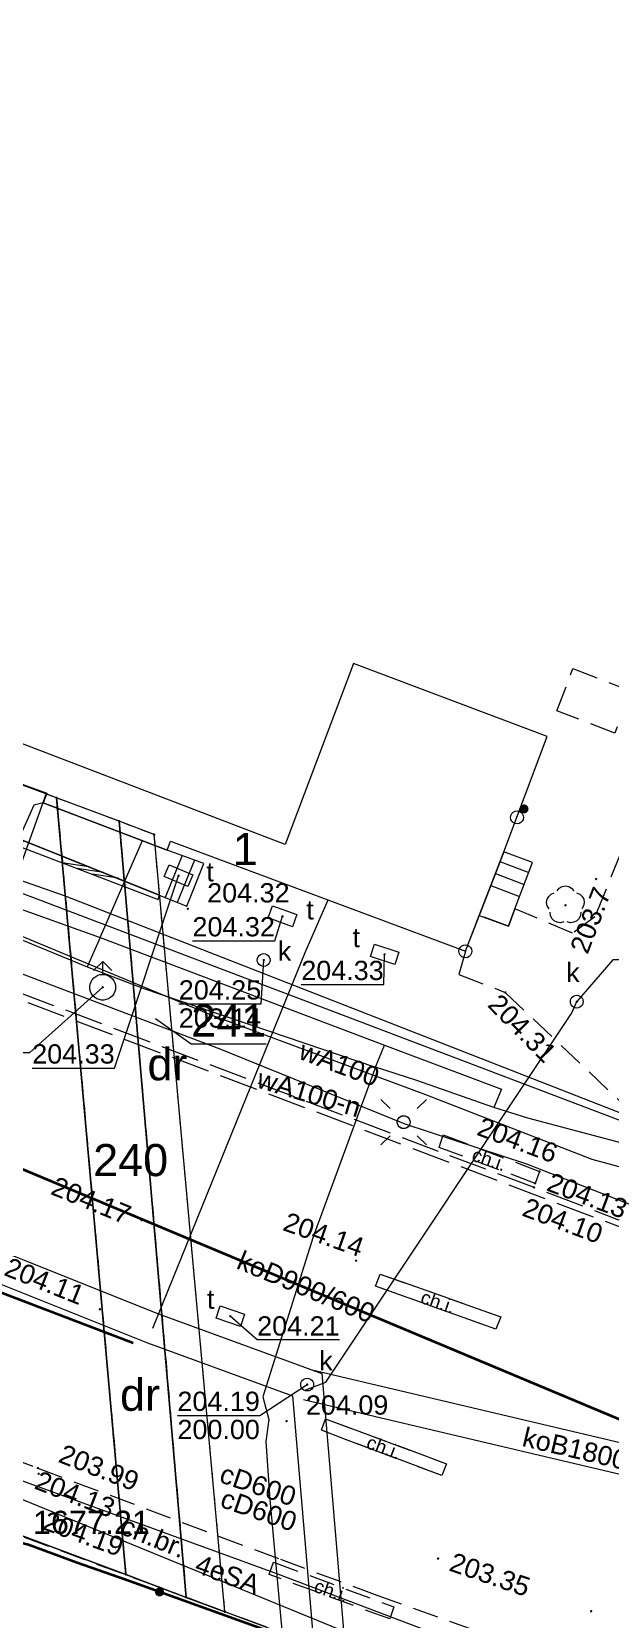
# Model space of a CAD drawing. Extents: x 0 to 7423283, y 0 to 5548300.
# Drawn here: x 7422583.9 to 7422606.4, y 5548155 to 5548216.8 of the extents above; entities that cross this region are included whole.
import ezdxf
from ezdxf.enums import TextEntityAlignment as Align

# ---------------------------------------------------------------- set-up
doc = ezdxf.new("R2010")
doc.units = 0
for name, pattern in [('PRZER1-1', [2, 1, -1]), ('PRZER2-1', [3, 2, -1]), ('PRZER3-1', [4, 3, -1])]:
    doc.linetypes.add(name, pattern=pattern)
doc.layers.get('0').update_dxf_attribs({"linetype": 'CONTINUOUS', "lineweight": 13})
for name, color, linetype, lineweight, true_color in [('BUUD02_02', 7, 'CONTINUOUS', 18, 0x0a0909), ('EGBD03', 7, 'CONTINUOUS', 18, 0x008000), ('EGBD03_O', 7, 'CONTINUOUS', 18, 0x008000), ('EGBP04', 7, 'CONTINUOUS', 18, 0x008000), ('EGBU01', 7, 'PRZER1-1', 18, 0x008000), ('EGBU01_O', 7, 'PRZER1-1', 18, 0x008000), ('GSPPPK_O', 7, 'CONTINUOUS', 18, 0x0a0909), ('OBOP02', 7, 'CONTINUOUS', 18, 0x008000), ('SUOP03', 1, 'CONTINUOUS', 35, 0xff0000), ('SUPC05_O', 7, 'CONTINUOUS', 18, 0xd200d2), ('SUPE03', 1, 'CONTINUOUS', 18, 0xff0000), ('SUPE03_O', 1, 'CONTINUOUS', 18, 0xff0000), ('SUPE04', 1, 'CONTINUOUS', 18, 0xff0000), ('SUPG04', 7, 'CONTINUOUS', 18, 0xbfbf00), ('SUPG05', 7, 'CONTINUOUS', 18, 0xbfbf00), ('SUPK03', 7, 'CONTINUOUS', 18, 0x803300), ('SUPK03_O', 7, 'CONTINUOUS', 18, 0x803300), ('SUPT01', 7, 'CONTINUOUS', 18, 0xff9100), ('SUPW03_O', 5, 'CONTINUOUS', 18, 0x0000ff), ('SUUS02', 7, 'CONTINUOUS', 18, 0x0a0909), ('SUUS15', 7, 'CONTINUOUS', 18, 0xff9100), ('SUUS15_O', 7, 'CONTINUOUS', 18, 0xff9100)]:
    doc.layers.add(name, color=color, linetype=linetype, lineweight=lineweight, true_color=true_color)
for name, color, linetype, lineweight in [('EGBC03', 7, 'CONTINUOUS', 18), ('EGBC03_O', 7, 'CONTINUOUS', 18), ('EGBS10', 7, 'CONTINUOUS', 18), ('GSLKOC', 7, 'CONTINUOUS', 18), ('KTCR02', 7, 'PRZER2-1', 18), ('KTCR02_O', 7, 'PRZER2-1', 18), ('KTJZ01', 7, 'PRZER3-1', 18), ('KTOK05_01', 7, 'CONTINUOUS', 35), ('RTPW02', 7, 'CONTINUOUS', 13), ('RTPW02_O', 7, 'CONTINUOUS', 13), ('SUSM', 7, 'CONTINUOUS', 18)]:
    doc.layers.add(name, color=color, linetype=linetype, lineweight=lineweight)
for name, color, linetype, true_color in [('SUPS01_02', 7, 'CONTINUOUS', 0xd200d2), ('SUPS01_02_O', 7, 'CONTINUOUS', 0xd200d2), ('SUPS01_03', 1, 'CONTINUOUS', 0xff0000), ('SUPS01_03_O', 1, 'CONTINUOUS', 0xff0000), ('SUPS01_05', 7, 'CONTINUOUS', 0x803300), ('SUPS01_05_O', 7, 'CONTINUOUS', 0x803300), ('SUPS01_07', 7, 'CONTINUOUS', 0xff9100), ('SUPS01_07_O', 7, 'CONTINUOUS', 0xff9100), ('SUPS01_08', 5, 'CONTINUOUS', 0x0000ff), ('SUPS01_08_O', 5, 'CONTINUOUS', 0x0000ff)]:
    doc.layers.add(name, color=color, linetype=linetype, true_color=true_color)
doc.styles.add('GEO-INFO', font='Arial')

# ---------------------------------------------------------------- blocks, each defined once
blk = doc.blocks.new('EPPGN')
blk.add_hatch(color=0).paths.add_polyline_path([(-0.09, 0), (-0.085595, -0.027812), (-0.072812, -0.052901), (-0.052901, -0.072812), (-0.027812, -0.085595), (0, -0.09), (0.027812, -0.085595), (0.052901, -0.072812), (0.072812, -0.052901), (0.085595, -0.027812), (0.09, 0), (0.085595, 0.027812), (0.072812, 0.052901), (0.052901, 0.072812), (0.027812, 0.085595), (0, 0.09), (-0.027812, 0.085595), (-0.052901, 0.072812), (-0.072812, 0.052901), (-0.085595, 0.027812)])
blk = doc.blocks.new('EPPGS')
at = {"color": 0}
blk.add_lwpolyline([(0.5, 0), (0.475528, -0.154508), (0.404508, -0.293893), (0.293893, -0.404508), (0.154508, -0.475528), (0, -0.5), (-0.154508, -0.475528), (-0.293893, -0.404508), (-0.404508, -0.293893), (-0.475528, -0.154508), (-0.5, 0), (-0.475528, 0.154508), (-0.404508, 0.293893), (-0.293893, 0.404508), (-0.154508, 0.475528), (0, 0.5), (0.154508, 0.475528), (0.293893, 0.404508), (0.404508, 0.293893), (0.475528, 0.154508)], close=True, dxfattribs=at)
blk = doc.blocks.new('KOLO')
blk.add_hatch(color=0).paths.add_polyline_path([(0, 0.5), (-0.12941, 0.482963), (-0.25, 0.433013), (-0.353553, 0.353553), (-0.433013, 0.25), (-0.482963, 0.12941), (-0.5, 0), (-0.482963, -0.12941), (-0.433013, -0.25), (-0.353553, -0.353553), (-0.25, -0.433013), (-0.12941, -0.482963), (0, -0.5), (0.12941, -0.482963), (0.25, -0.433013), (0.353553, -0.353553), (0.433013, -0.25), (0.482963, -0.12941), (0.5, 0), (0.482963, 0.12941), (0.433013, 0.25), (0.353553, 0.353553), (0.25, 0.433013), (0.12941, 0.482963)])
blk = doc.blocks.new('OKRAG_PELNY')
at = {"color": 0}
blk.add_lwpolyline([(0.5, 0), (0.482963, -0.12941), (0.433013, -0.25), (0.353553, -0.353553), (0.25, -0.433013), (0.12941, -0.482963), (0, -0.5), (-0.12941, -0.482963), (-0.25, -0.433013), (-0.353553, -0.353553), (-0.433013, -0.25), (-0.482963, -0.12941), (-0.5, 0), (-0.482963, 0.12941), (-0.433013, 0.25), (-0.353553, 0.353553), (-0.25, 0.433013), (-0.12941, 0.482963), (0, 0.5), (0.12941, 0.482963), (0.25, 0.433013), (0.353553, 0.353553), (0.433013, 0.25), (0.482963, 0.12941)], close=True, dxfattribs=at)
blk = doc.blocks.new('SPDLP')
blk.add_hatch(color=0).paths.add_polyline_path([(-0.09, 0), (-0.085595, -0.027812), (-0.072812, -0.052901), (-0.052901, -0.072812), (-0.027812, -0.085595), (0, -0.09), (0.027812, -0.085595), (0.052901, -0.072812), (0.072812, -0.052901), (0.085595, -0.027812), (0.09, 0), (0.085595, 0.027812), (0.072812, 0.052901), (0.052901, 0.072812), (0.027812, 0.085595), (0, 0.09), (-0.027812, 0.085595), (-0.052901, 0.072812), (-0.072812, 0.052901), (-0.085595, 0.027812)])
at = {"color": 0}
for points in [[(-0.268652, 1.271938), (-0.048001, 1.40916), (0.20623, 1.462858), (0.463525, 1.426585), (0.693003, 1.304695), (0.867117, 1.11182), (0.964971, 0.871109)], [(-1.292703, 0.137547), (-1.355024, 0.389802), (-1.327532, 0.648184), (-1.213525, 0.881678), (-1.026689, 1.062258), (-0.78945, 1.168249), (-0.530282, 1.186929)], [(1.126667, 0.648554), (1.325358, 0.481106), (1.454989, 0.255912), (1.5, 0), (1.454989, -0.255912), (1.325358, -0.481106), (1.126667, -0.648554)], [(-0.530282, -1.186929), (-0.78945, -1.168249), (-1.026689, -1.062258), (-1.213525, -0.881678), (-1.327532, -0.648184), (-1.355024, -0.389802), (-1.292703, -0.137547)], [(0.964971, -0.871109), (0.867117, -1.11182), (0.693003, -1.304695), (0.463525, -1.426585), (0.20623, -1.462858), (-0.048001, -1.40916), (-0.268652, -1.271938)]]:
    blk.add_lwpolyline(points, dxfattribs=at)
blk = doc.blocks.new('PROSTOKAT2-1_PELNY')
at = {"color": 0}
blk.add_lwpolyline([(1, 0.5), (1, -0.5), (-1, -0.5), (-1, 0.5)], close=True, dxfattribs=at)
blk = doc.blocks.new('SUSM01_01')
at = {"color": 0}
for points in [[(-0.353553, 0.353553), (-0.212132, 0.212132)], [(0.353553, 0.353553), (0.212132, 0.212132)], [(-0.353553, -0.353553), (-0.212132, -0.212132)], [(0.353553, -0.353553), (0.212132, -0.212132)]]:
    blk.add_lwpolyline(points, dxfattribs=at)
blk.add_lwpolyline([(0.1, 0), (0.093969, -0.034202), (0.076604, -0.064279), (0.05, -0.086603), (0.025882, -0.096593), (0, -0.1), (-0.025882, -0.096593), (-0.05, -0.086603), (-0.073305, -0.068017), (-0.090097, -0.043388), (-0.098883, -0.014904), (-0.098883, 0.014904), (-0.090097, 0.043388), (-0.073305, 0.068017), (-0.05, 0.086603), (-0.022252, 0.097493), (0.007473, 0.09972), (0.036534, 0.093087), (0.062349, 0.078183), (0.082624, 0.056332), (0.095557, 0.029476)], close=True, dxfattribs=at)
blk = doc.blocks.new('SUUS02')
at = {"color": 0}
blk.add_lwpolyline([(1, 0), (0.984808, -0.173648), (0.939693, -0.34202), (0.866025, -0.5), (0.766044, -0.642788), (0.642788, -0.766044), (0.5, -0.866025), (0.34202, -0.939693), (0.173648, -0.984808), (0, -1), (-0.173648, -0.984808), (-0.34202, -0.939693), (-0.5, -0.866025), (-0.654861, -0.75575), (-0.786053, -0.618159), (-0.888835, -0.458227), (-0.959493, -0.281733), (-0.995472, -0.095056), (-0.995472, 0.095056), (-0.959493, 0.281733), (-0.888835, 0.458227), (-0.786053, 0.618159), (-0.654861, 0.75575), (-0.5, 0.866025), (-0.327068, 0.945001), (-0.142315, 0.989821), (0.047582, 0.998867), (0.235759, 0.971812), (0.415415, 0.909632), (0.580057, 0.814576), (0.723734, 0.690079), (0.841254, 0.540641), (0.928368, 0.371662), (0.981929, 0.189251)], close=True, dxfattribs=at)
for points in [[(1, 0), (2, 0)], [(1.292893, 0.707107), (2, 0), (1.292893, -0.707107)]]:
    blk.add_lwpolyline(points, dxfattribs=at)
blk = doc.blocks.new('BUUD02_02')
at = {"color": 0}
for points in [[(-2.25, -0.5), (-0.25, 0.5)], [(-1, -0.5), (1, 0.5)], [(0.25, -0.5), (2.25, 0.5)]]:
    blk.add_lwpolyline(points, dxfattribs=at)

msp = doc.modelspace()

# ---------------------------------------------------------------- linework, layer by layer
at = {"layer": 'BUUD02_02', "color": 18, "linetype": 'Continuous', "lineweight": 18, "true_color": 0x0a0909, "elevation": 10.22}
msp.add_lwpolyline([(7422588.82, 5548183.02), (7422588.878, 5548183.18), (7422583.578, 5548185.312), (7422583.48, 5548185.06)], close=True, dxfattribs=at)
at = {"layer": 'EGBC03', "color": 7, "linetype": 'Continuous', "lineweight": 18, "elevation": 10.26}
msp.add_lwpolyline([(7422603.95, 5548189.36), (7422596.42, 5548192.2), (7422593.76, 5548185.16), (7422581.1, 5548190), (7422580.47, 5548188.62), (7422584.5, 5548187.15), (7422584.36, 5548186.78), (7422589.18, 5548184.94), (7422589.31, 5548185.29), (7422600.77, 5548181), (7422601.31, 5548182.39), (7422601.6, 5548183.16), (7422602.26, 5548184.87)], close=True, dxfattribs=at)
at = {"layer": 'EGBD03', "color": 96, "linetype": 'Continuous', "lineweight": 18, "true_color": 0x008000, "elevation": 10.3}
msp.add_lwpolyline([(7422625.3, 5547895.12), (7422601.46, 5548151.54), (7422591.42, 5548155.3), (7422589.92, 5548155.86), (7422587.57, 5548156.75), (7422583.47, 5548158.28), (7422573.31, 5548162.23), (7422572.77, 5548162.45), (7422556.89, 5548168.32), (7422545.47, 5548172.54), (7422514.79, 5548184.14), (7422483.18, 5548195.69), (7422455.56, 5548206.6), (7422441.65, 5548211.92), (7422434.9, 5548214.47), (7422406.59, 5548225.32)], dxfattribs=at)
for points in [[(7422584.88, 5548186.97), (7422580.47, 5548188.62), (7422572.87, 5548191.53), (7422556.89, 5548168.32), (7422572.77, 5548162.45), (7422573.31, 5548162.23), (7422583.47, 5548158.28), (7422587.57, 5548156.75)], [(7422587.31, 5548186.06), (7422584.88, 5548186.97), (7422587.57, 5548156.75), (7422589.92, 5548155.86)], [(7422589.92, 5548155.86), (7422591.42, 5548155.3), (7422588.67, 5548185.54), (7422587.31, 5548186.06)]]:
    msp.add_lwpolyline(points, close=True, dxfattribs=at)
at = {"layer": 'EGBD03_O', "color": 96, "linetype": 'Continuous', "lineweight": 9, "true_color": 0x008000, "elevation": 10.8, "flags": 128}
msp.add_lwpolyline([(7422593.023, 5548177.391), (7422590.111, 5548177.391), (7422588.72, 5548178.377)], dxfattribs=at)
at = {"layer": 'EGBS10', "color": 7, "linetype": 'Continuous', "lineweight": 18, "elevation": 10.26}
for points in [[(7422590.6, 5548184.41), (7422589.18, 5548184.94), (7422584.36, 5548186.78), (7422583.99, 5548186.68), (7422583.41, 5548185.38), (7422588.73, 5548183.24), (7422589.94, 5548182.75)], [(7422602.26, 5548184.87), (7422601.6, 5548183.16), (7422601.31, 5548182.39), (7422602.44, 5548181.98), (7422602.73, 5548182.75), (7422603.38, 5548184.45)]]:
    msp.add_lwpolyline(points, close=True, dxfattribs=at)
at = {"layer": 'EGBS10', "color": 7, "linetype": 'Continuous', "lineweight": 18, "elevation": 10.26, "flags": 128}
for points in [[(7422589.765, 5548184.722), (7422589.103, 5548183.089)], [(7422590.233, 5548184.547), (7422589.567, 5548182.901)], [(7422601.935, 5548184.028), (7422603.055, 5548183.6)], [(7422602.115, 5548184.495), (7422603.234, 5548184.067)], [(7422601.755, 5548183.562), (7422602.876, 5548183.133)]]:
    msp.add_lwpolyline(points, dxfattribs=at)
at = {"layer": 'EGBU01', "color": 7, "linetype": 'Continuous', "lineweight": 18, "elevation": 10.17}
msp.add_lwpolyline([(7422625.3, 5547895.12), (7422601.46, 5548151.54), (7422591.42, 5548155.3), (7422589.92, 5548155.86), (7422587.57, 5548156.75), (7422583.47, 5548158.28), (7422573.31, 5548162.23), (7422572.77, 5548162.45), (7422556.89, 5548168.32), (7422545.47, 5548172.54), (7422514.79, 5548184.14), (7422483.18, 5548195.69), (7422455.56, 5548206.6), (7422441.65, 5548211.92), (7422434.9, 5548214.47), (7422406.59, 5548225.32)], dxfattribs=at)
at = {"layer": 'EGBU01', "color": 96, "linetype": 'PRZER1-1', "lineweight": 18, "ltscale": 0.5, "true_color": 0x008000, "elevation": 10.18}
msp.add_lwpolyline([(7422625.3, 5547895.12), (7422601.46, 5548151.54), (7422591.42, 5548155.3), (7422589.92, 5548155.86), (7422587.57, 5548156.75), (7422583.47, 5548158.28), (7422573.31, 5548162.23), (7422572.77, 5548162.45), (7422556.89, 5548168.32), (7422545.47, 5548172.54), (7422514.79, 5548184.14), (7422483.18, 5548195.69), (7422455.56, 5548206.6), (7422441.65, 5548211.92), (7422434.9, 5548214.47), (7422406.59, 5548225.32)], dxfattribs=at)
at = {"layer": 'EGBU01', "color": 7, "linetype": 'Continuous', "lineweight": 18, "elevation": 10.17}
for points in [[(7422587.57, 5548156.75), (7422584.88, 5548186.97), (7422580.47, 5548188.62), (7422572.87, 5548191.53), (7422556.89, 5548168.32), (7422572.77, 5548162.45), (7422573.31, 5548162.23), (7422583.47, 5548158.28)], [(7422589.92, 5548155.86), (7422587.31, 5548186.06), (7422584.88, 5548186.97), (7422587.57, 5548156.75)], [(7422591.42, 5548155.3), (7422588.67, 5548185.54), (7422587.31, 5548186.06), (7422589.92, 5548155.86)]]:
    msp.add_lwpolyline(points, close=True, dxfattribs=at)
at = {"layer": 'EGBU01', "color": 96, "linetype": 'PRZER1-1', "lineweight": 18, "ltscale": 0.5, "true_color": 0x008000, "elevation": 10.18}
for points in [[(7422587.57, 5548156.75), (7422584.88, 5548186.97), (7422580.47, 5548188.62), (7422572.87, 5548191.53), (7422556.89, 5548168.32), (7422572.77, 5548162.45), (7422573.31, 5548162.23), (7422583.47, 5548158.28)], [(7422589.92, 5548155.86), (7422587.31, 5548186.06), (7422584.88, 5548186.97), (7422587.57, 5548156.75)], [(7422591.42, 5548155.3), (7422588.67, 5548185.54), (7422587.31, 5548186.06), (7422589.92, 5548155.86)]]:
    msp.add_lwpolyline(points, close=True, dxfattribs=at)
at = {"layer": 'GSLKOC', "color": 7, "linetype": 'PRZER2-1', "lineweight": 18, "ltscale": 0.5, "elevation": 10.18}
msp.add_lwpolyline([(7422604.33, 5548190.36), (7422604.95, 5548192), (7422607.19, 5548191.14), (7422606.58, 5548189.49)], close=True, dxfattribs=at)
at = {"layer": 'KTCR02', "color": 7, "linetype": 'PRZER2-1', "lineweight": 18, "ltscale": 0.5, "elevation": 10.18}
for points in [[(7422360.64, 5548242.75), (7422360.73, 5548243), (7422363.11, 5548244.63), (7422363.18, 5548244.79), (7422391.68, 5548234), (7422412.76, 5548225.96), (7422436.61, 5548216.94), (7422447.83, 5548212.7), (7422451.56, 5548211.28), (7422468.71, 5548204.75), (7422488.52, 5548197.18), (7422509.41, 5548189.24), (7422532.98, 5548180.28), (7422560.57, 5548169.81), (7422584.15, 5548160.89), (7422593.58, 5548157.34), (7422597.33, 5548155.95), (7422605, 5548153.2), (7422612.24, 5548150.87), (7422619.7, 5548148.76)], [(7422601.45, 5548151.59), (7422583.54, 5548158.22), (7422583.52, 5548158.47), (7422582.85, 5548158.71), (7422582.455, 5548157.546), (7422582.42, 5548157.56), (7422581.8, 5548157.81), (7422579.71, 5548158.63), (7422578.9, 5548158.92), (7422576.68, 5548159.77), (7422576.04, 5548160.02), (7422573.79, 5548160.81), (7422573.21, 5548161.04), (7422573.123, 5548161.074), (7422573.61, 5548162.23), (7422572.95, 5548162.48), (7422572.88, 5548162.29), (7422559.48, 5548167.33), (7422531.89, 5548177.79), (7422508.44, 5548186.58), (7422487.38, 5548194.61), (7422467.75, 5548202.1), (7422441.55, 5548212.08), (7422441.09, 5548211.61)]]:
    msp.add_lwpolyline(points, dxfattribs=at)
for points in [[(7422602.82, 5548182.6), (7422602.692, 5548182.65), (7422602.44, 5548181.98), (7422601.31, 5548182.39), (7422600.77, 5548181), (7422600.51, 5548180.1), (7422602.32, 5548179.4), (7422606.98, 5548174.98), (7422608.55, 5548174.37), (7422611.85, 5548183.08), (7422611.874, 5548183.144), (7422606.89, 5548185.062), (7422606.8, 5548184.81), (7422605.8, 5548182.34), (7422604.94, 5548181.71)], [(7422599.75, 5548173.37), (7422599.91, 5548173.86), (7422603.65, 5548172.43), (7422603.48, 5548171.97)], [(7422599.75, 5548173.37), (7422599.91, 5548173.86), (7422603.65, 5548172.43), (7422603.48, 5548171.97)], [(7422602.15, 5548166.77), (7422601.95, 5548166.29), (7422597.27, 5548167.97), (7422597.46, 5548168.44)], [(7422595.33, 5548162.81), (7422600.03, 5548161.06), (7422599.85, 5548160.6), (7422595.17, 5548162.36)], [(7422593.31, 5548157.23), (7422597.99, 5548155.49), (7422597.83, 5548155.02), (7422593.14, 5548156.75)], [(7422593.31, 5548157.23), (7422597.99, 5548155.49), (7422597.83, 5548155.02), (7422593.14, 5548156.75)]]:
    msp.add_lwpolyline(points, close=True, dxfattribs=at)
at = {"layer": 'KTJZ01', "color": 7, "linetype": 'PRZER3-1', "lineweight": 18, "ltscale": 0.5, "elevation": 10.18}
msp.add_lwpolyline([(7422530.04, 5548199.41), (7422576.28, 5548181.84), (7422609.16, 5548169.37), (7422610.93, 5548169.16), (7422612.13, 5548169.44), (7422613.52, 5548170.08), (7422615.81, 5548172.04), (7422616.53, 5548173.39), (7422616.51, 5548173.81), (7422615.75, 5548172.27), (7422614.67, 5548171.31), (7422613.18, 5548170.13), (7422610.83, 5548169.39), (7422609.07, 5548169.64), (7422603.44, 5548171.81), (7422599.73, 5548173.21), (7422569.8, 5548184.56), (7422533.48, 5548198.33)], dxfattribs=at)
for points in [[(7422602.15, 5548166.77), (7422601.95, 5548166.29), (7422597.27, 5548167.97), (7422597.46, 5548168.44)], [(7422595.33, 5548162.81), (7422600.03, 5548161.06), (7422599.85, 5548160.6), (7422595.17, 5548162.36)]]:
    msp.add_lwpolyline(points, close=True, dxfattribs=at)
at = {"layer": 'KTOK05_01', "color": 7, "linetype": 'Continuous', "lineweight": 35, "elevation": 10.18}
msp.add_lwpolyline([(7422601.46, 5548151.54), (7422587.57, 5548156.54), (7422585.68, 5548157.2), (7422583.78, 5548157.91), (7422583.37, 5548158.01), (7422583.344, 5548158.016)], dxfattribs=at)
at = {"layer": 'SUOP03', "color": 36, "linetype": 'Continuous', "lineweight": 35, "true_color": 0x803300, "elevation": 10.18}
msp.add_lwpolyline([(7422607.54, 5548162.455), (7422573.85, 5548176.58), (7422534.15, 5548193.56), (7422527.1, 5548196.32), (7422494.22, 5548209.03), (7422480.46, 5548214.21), (7422466.14, 5548219.73), (7422454.4, 5548224.01), (7422446.85, 5548226.98)], dxfattribs=at)
at = {"layer": 'SUOP03', "color": 52, "linetype": 'Continuous', "lineweight": 35, "true_color": 0xbfbf00, "elevation": 10.18}
msp.add_lwpolyline([(7422573.04, 5548171.51), (7422578.47, 5548169.34), (7422587.86, 5548165.77)], dxfattribs=at)
at = {"layer": 'SUPE03', "color": 1, "linetype": 'Continuous', "lineweight": 18, "true_color": 0xff0000, "elevation": 10.18}
for points in [[(7422624.46, 5548169.25), (7422624, 5548169.58), (7422616.56, 5548171.61), (7422606.77, 5548174.71), (7422585.18, 5548183.16), (7422557.07, 5548193), (7422532.65, 5548202.39), (7422523.19, 5548205.79), (7422504.75, 5548213.09), (7422477.2, 5548222.73), (7422450.74, 5548232.63), (7422448.04, 5548233.82), (7422444.71, 5548235.15), (7422439.34, 5548237.09), (7422438.77, 5548237.36)], [(7422579.36, 5548161.38), (7422601.36, 5548152.36), (7422601.97, 5548152.18)]]:
    msp.add_lwpolyline(points, dxfattribs=at)
at = {"layer": 'SUPE04', "color": 1, "linetype": 'Continuous', "lineweight": 18, "true_color": 0xff0000, "elevation": 10.18}
for points in [[(7422624.07, 5548169.24), (7422615.51, 5548171.64), (7422606.81, 5548174.4), (7422580.49, 5548184.4), (7422561.78, 5548191.11), (7422540.62, 5548198.77), (7422529.25, 5548203.32), (7422523.22, 5548205.59), (7422513.82, 5548208.96)], [(7422537.62, 5548198.24), (7422566.22, 5548186.88), (7422567.61, 5548186.16), (7422591.22, 5548177.2), (7422598.41, 5548174.29), (7422603.14, 5548172.73), (7422608.44, 5548170.65), (7422609.54, 5548170.15), (7422610.03, 5548170.15), (7422612.08, 5548170.54), (7422613.24, 5548170.85), (7422614.07, 5548171.63), (7422614.93, 5548172.71), (7422620.75, 5548170.73), (7422622.33, 5548170.07), (7422623.96, 5548169.61), (7422624.07, 5548169.24)], [(7422543.86, 5548175.5), (7422545.1, 5548175.11), (7422547.99, 5548174.02), (7422554.16, 5548171.7), (7422556.26, 5548170.89), (7422558.23, 5548170.1), (7422561.58, 5548168.81), (7422567.14, 5548166.65), (7422572.92, 5548164.38), (7422574.91, 5548163.62), (7422575.23, 5548163.48), (7422578.18, 5548162.35), (7422593.47, 5548156.78), (7422602.8, 5548153.23)]]:
    msp.add_lwpolyline(points, dxfattribs=at)
at = {"layer": 'SUPG04', "color": 52, "linetype": 'Continuous', "lineweight": 18, "true_color": 0xbfbf00, "elevation": 10.18}
for points in [[(7422423.81, 5548249.74), (7422430.88, 5548247.15), (7422434.4, 5548245.84), (7422437.11, 5548240.99), (7422437.39, 5548240.69), (7422438.62, 5548238.25), (7422455.64, 5548232.44), (7422468.78, 5548226.77), (7422469.75, 5548226.44), (7422479.09, 5548222.54), (7422498.36, 5548215.24), (7422501.61, 5548214.07), (7422502.51, 5548213.18), (7422513.7, 5548208.74), (7422523.67, 5548205.22), (7422532.1, 5548201.54), (7422536.83, 5548199.57), (7422562.12, 5548189.9), (7422564.31, 5548189.28), (7422572.13, 5548186.71), (7422586.57, 5548181.53), (7422597.63, 5548177.35), (7422602.18, 5548175.64)], [(7422586.57, 5548181.53), (7422588.22, 5548185.31)], [(7422586.57, 5548181.53), (7422586.07, 5548180.39)], [(7422597.27, 5548176.49), (7422594.85, 5548169.89), (7422592.9, 5548163.66), (7422593.13, 5548162.78), (7422593.01, 5548161.93), (7422593.17, 5548159.67), (7422595.81, 5548130.84), (7422598.02, 5548106.29), (7422598.05, 5548102.81), (7422599.62, 5548082.38), (7422599.65, 5548080.93), (7422600.19, 5548075.08), (7422601.53, 5548057.23), (7422603.34, 5548035.08), (7422604.2, 5548022.92), (7422604.77, 5548017.07)], [(7422602.18, 5548175.64), (7422601.88, 5548174.92)]]:
    msp.add_lwpolyline(points, dxfattribs=at)
at = {"layer": 'SUPG05', "color": 52, "linetype": 'Continuous', "lineweight": 18, "true_color": 0xbfbf00, "elevation": 10.18}
for points in [[(7422441.74, 5548234.81), (7422442.81, 5548234.52), (7422460.84, 5548227.39), (7422467.68, 5548224.6), (7422495.55, 5548214.25), (7422503, 5548211.56), (7422530.92, 5548200.85), (7422536.09, 5548198.89), (7422537.19, 5548198.39), (7422547.15, 5548194.51), (7422564.55, 5548188.18), (7422583.52, 5548181.44), (7422586.07, 5548180.39), (7422588.23, 5548179.56), (7422597.27, 5548176.49)], [(7422597.27, 5548176.49), (7422597.63, 5548177.35)], [(7422601.88, 5548174.92), (7422598.84, 5548175.98), (7422597.27, 5548176.49)], [(7422642.4, 5548163.94), (7422638.15, 5548165.22), (7422635.02, 5548165.94), (7422614.45, 5548171.43), (7422609.21, 5548172.91), (7422603.2, 5548174.5), (7422601.88, 5548174.92)]]:
    msp.add_lwpolyline(points, dxfattribs=at)
at = {"layer": 'SUPK03', "color": 36, "linetype": 'Continuous', "lineweight": 18, "true_color": 0x803300, "elevation": 10.18}
for points in [[(7422445.537, 5548223.399), (7422512.24, 5548197.468), (7422516.193, 5548195.887), (7422518.122, 5548195.117), (7422588.834, 5548166.891), (7422595.186, 5548164.572), (7422602.138, 5548082.491), (7422604.108, 5548059.731), (7422607.728, 5548017.19), (7422608.898, 5548002.751), (7422612.848, 5547959.181), (7422616.528, 5547912.716), (7422619.298, 5547876.146), (7422620.078, 5547866.362), (7422621.476, 5547851.269), (7422625.495, 5547821.997), (7422634.838, 5547745.483), (7422638.578, 5547679.164), (7422639.807, 5547669.243), (7422640.508, 5547661.182)], [(7422445.103, 5548222.281), (7422511.8, 5548196.352), (7422515.747, 5548194.773), (7422517.678, 5548194.003), (7422588.406, 5548165.769), (7422594.054, 5548163.708), (7422600.942, 5548082.389), (7422602.912, 5548059.629), (7422606.532, 5548017.09), (7422607.702, 5548002.649), (7422611.652, 5547959.079), (7422615.332, 5547912.624), (7422618.102, 5547876.054), (7422618.882, 5547866.258), (7422620.284, 5547851.131), (7422624.305, 5547821.843), (7422633.642, 5547745.377), (7422637.382, 5547679.056), (7422638.613, 5547669.117), (7422639.312, 5547661.078)], [(7422588.62, 5548166.33), (7422594.54, 5548180.95), (7422595.44, 5548183)], [(7422594.57, 5548163.93), (7422595.34, 5548164.24), (7422604.9, 5548178.58), (7422605.1, 5548179.04)], [(7422594.758, 5548164.724), (7422613.758, 5548160.244)], [(7422594.482, 5548163.556), (7422613.482, 5548159.076)]]:
    msp.add_lwpolyline(points, dxfattribs=at)
at = {"layer": 'SUPS01_05_O', "color": 36, "linetype": 'Continuous', "lineweight": 9, "true_color": 0x803300, "elevation": 10.8, "flags": 128}
for points in [[(7422589.628, 5548178.949), (7422592.831, 5548178.949), (7422592.937, 5548180.655)], [(7422609.711, 5548180.666), (7422606.508, 5548180.666), (7422605.1, 5548179.04)], [(7422589.628, 5548178.949), (7422592.831, 5548178.949)], [(7422589.575, 5548162.942), (7422592.778, 5548162.942), (7422594.62, 5548164.14)], [(7422589.575, 5548162.942), (7422592.778, 5548162.942)]]:
    msp.add_lwpolyline(points, dxfattribs=at)
at = {"layer": 'SUPS01_07_O', "color": 30, "linetype": 'Continuous', "lineweight": 9, "true_color": 0xff9100, "elevation": 10.8, "flags": 128}
for points in [[(7422583.93, 5548176.457), (7422587.133, 5548176.457), (7422589.62, 5548183.94)], [(7422590.16, 5548181.407), (7422593.363, 5548181.407), (7422593.66, 5548182.36)], [(7422594.39, 5548179.707), (7422597.593, 5548179.707), (7422597.63, 5548180.88)], [(7422595.878, 5548165.875), (7422592.675, 5548165.875), (7422591.63, 5548166.8)]]:
    msp.add_lwpolyline(points, dxfattribs=at)
at = {"layer": 'SUPS01_08_O', "color": 5, "linetype": 'Continuous', "lineweight": 9, "true_color": 0x0000ff, "elevation": 10.8, "flags": 128}
msp.add_lwpolyline([(7422580.63, 5548177.067), (7422583.833, 5548177.067), (7422586.67, 5548179.6)], dxfattribs=at)
at = {"layer": 'SUPT01', "color": 30, "linetype": 'Continuous', "lineweight": 18, "true_color": 0xff9100, "elevation": 10.18}
for points in [[(7422582.05, 5548182.2), (7422582.67, 5548182.11), (7422584.49, 5548187.15)], [(7422582.05, 5548182.2), (7422590.85, 5548178.54), (7422599.22, 5548175.43), (7422605.69, 5548172.91), (7422607.22, 5548172.49), (7422607.87, 5548172.1)]]:
    msp.add_lwpolyline(points, dxfattribs=at)

# ---------------------------------------------------------------- block references
at = {"layer": 'BUUD02_02', "color": 18, "lineweight": 18, "true_color": 0x0a0909, "xscale": 0.5, "yscale": 0.220485577574628, "rotation": 159.0920194502436}
msp.add_blockref('BUUD02_02', (7422586.189, 5548184.143, 10.22), dxfattribs=at)
at = {"layer": 'EGBP04', "color": 96, "lineweight": 18, "true_color": 0x008000, "xscale": 0.5, "yscale": 0.5, "rotation": 90}
for name, p in [('EPPGN', (7422584.88, 5548186.97, 10.32)), ('EPPGN', (7422587.31, 5548186.06, 10.32)), ('EPPGS', (7422602.78, 5548186.21, 10.32)), ('EPPGN', (7422588.67, 5548185.54, 10.32)), ('EPPGS', (7422600.77, 5548181, 10.32)), ('EPPGN', (7422587.57, 5548156.75, 10.32)), ('EPPGN', (7422589.92, 5548155.86, 10.32)), ('EPPGN', (7422591.42, 5548155.3, 10.32))]:
    msp.add_blockref(name, p, dxfattribs=at)
at = {"layer": 'KTOK05_01', "color": 7, "lineweight": 35, "xscale": 0.35, "yscale": 0.35, "rotation": 90}
for p in [(7422603.05, 5548186.54, 10.18), (7422588.879, 5548156.069, 10.18)]:
    msp.add_blockref('KOLO', p, dxfattribs=at)
at = {"layer": 'OBOP02', "color": 96, "lineweight": 18, "true_color": 0x008000, "xscale": 0.5, "yscale": 0.5, "rotation": 90}
msp.add_blockref('SPDLP', (7422604.66, 5548182.79, 10.12), dxfattribs=at)
at = {"layer": 'RTPW02', "color": 7, "lineweight": 13, "xscale": 0.09, "yscale": 0.09, "rotation": 90}
for p in [(7422589.98, 5548182.65, 10.2), (7422602.32, 5548179.4, 10.2), (7422603.65, 5548172.43, 10.2), (7422603.44, 5548171.81, 10.2), (7422603.48, 5548171.97, 10.2), (7422588.18, 5548170.54, 10.2), (7422596.52, 5548168.96, 10.2), (7422586.56, 5548167.07, 10.2), (7422593.82, 5548162.72, 10.2), (7422584.15, 5548160.89, 10.2), (7422584.18, 5548160.67, 10.2)]:
    msp.add_blockref('KOLO', p, dxfattribs=at)
at = {"layer": 'SUPS01_02', "color": 212, "lineweight": 5, "true_color": 0xd200d2, "xscale": 0.09, "yscale": 0.09, "rotation": 90}
for p in [(7422599.71, 5548157.37, 10.24), (7422605.66, 5548155.32, 10.24)]:
    msp.add_blockref('KOLO', p, dxfattribs=at)
at = {"layer": 'SUPS01_03', "color": 1, "lineweight": 5, "true_color": 0xff0000, "xscale": 0.09, "yscale": 0.09, "rotation": 90}
msp.add_blockref('KOLO', (7422605.85, 5548183.81, 10.24), dxfattribs=at)
at = {"layer": 'SUPS01_05', "color": 36, "lineweight": 5, "true_color": 0x803300, "xscale": 0.09, "yscale": 0.09, "rotation": 90}
for p in [(7422592.93, 5548180.66, 10.24), (7422605.1, 5548179.04, 10.24), (7422594.62, 5548164.14, 10.24)]:
    msp.add_blockref('KOLO', p, dxfattribs=at)
at = {"layer": 'SUPS01_07', "color": 30, "lineweight": 5, "true_color": 0xff9100, "xscale": 0.09, "yscale": 0.09, "rotation": 90}
for p in [(7422589.62, 5548183.94, 10.24), (7422593.66, 5548182.36, 10.24), (7422597.63, 5548180.88, 10.24), (7422591.63, 5548166.8, 10.24)]:
    msp.add_blockref('KOLO', p, dxfattribs=at)
at = {"layer": 'SUPS01_08', "color": 5, "lineweight": 5, "true_color": 0x0000ff, "xscale": 0.09, "yscale": 0.09, "rotation": 90}
msp.add_blockref('KOLO', (7422586.67, 5548179.6, 10.24), dxfattribs=at)
at = {"layer": 'SUSM', "color": 7, "lineweight": 18, "rotation": 90}
for name, xscale, yscale in [('SUSM01_01', 2.5, 2.5), ('OKRAG_PELNY', 0.5, 0.5)]:
    msp.add_blockref(name, (7422598.37, 5548174.35, 10.24), dxfattribs=dict(at, xscale=xscale, yscale=yscale))
at = {"layer": 'SUUS02', "color": 18, "lineweight": 18, "true_color": 0x0a0909, "xscale": 0.5, "yscale": 0.5, "rotation": 90}
msp.add_blockref('SUUS02', (7422586.67, 5548179.6, 10.24), dxfattribs=at)
at = {"layer": 'SUUS15', "color": 30, "lineweight": 18, "true_color": 0xff9100, "xscale": 0.5, "yscale": 0.5}
for p, rotation in [((7422589.62, 5548183.94, 10.24), 337.0270692212576), ((7422593.66, 5548182.36, 10.24), 340.1146152544269), ((7422597.63, 5548180.88, 10.24), 341.9274567431751), ((7422591.63, 5548166.8, 10.24), 341.1999049927852)]:
    msp.add_blockref('PROSTOKAT2-1_PELNY', p, dxfattribs=dict(at, rotation=rotation))
at = {"layer": 'SUUS15', "color": 36, "lineweight": 18, "true_color": 0x803300, "xscale": 0.5, "yscale": 0.5, "rotation": 90}
for p in [(7422592.93, 5548180.66, 10.24), (7422605.1, 5548179.04, 10.24), (7422594.62, 5548164.14, 10.24)]:
    msp.add_blockref('OKRAG_PELNY', p, dxfattribs=at)

# ---------------------------------------------------------------- texts
at = {"layer": 'EGBC03_O', "color": 7, "linetype": 'Continuous', "lineweight": 0, "style": 'GEO-INFO'}
msp.add_text('1', height=1.25, dxfattribs=at).set_placement((7422592.21, 5548184.978, 10.8), align=Align.MIDDLE)
at = {"layer": 'EGBD03_O', "color": 96, "linetype": 'Continuous', "lineweight": 0, "true_color": 0x008000, "style": 'GEO-INFO'}
for s, p in [('241', (7422590.111, 5548178.933)), ('240', (7422586.3, 5548173.5, 10.8))]:
    msp.add_text(s, height=1.25, dxfattribs=at).set_placement(p, align=Align.TOP_LEFT)
at = {"layer": 'EGBU01_O', "color": 96, "linetype": 'Continuous', "lineweight": 0, "true_color": 0x008000, "style": 'GEO-INFO'}
msp.add_text('dr', height=1.25, dxfattribs=at).set_placement((7422588.41, 5548177.23, 10.8), align=Align.TOP_LEFT)
msp.add_text('dr', height=1.25, dxfattribs=at).set_placement((7422588.121, 5548163.77, 10.8), align=Align.MIDDLE)
at = {"layer": 'GSPPPK_O', "color": 18, "linetype": 'Continuous', "lineweight": 0, "true_color": 0x0a0909, "style": 'GEO-INFO'}
msp.add_text('1677.21', height=0.9, dxfattribs=at).set_placement((7422583.96, 5548158.78, 10.8), align=Align.MIDDLE_LEFT)
at = {"layer": 'KTCR02_O', "color": 7, "linetype": 'Continuous', "lineweight": 0, "style": 'GEO-INFO'}
for s, height, rotation, p in [('ch.i.', 0.525, 340.93282, (7422601.7, 5548172.907, 10.8)), ('ch.i.', 0.525, 340.79439, (7422599.71, 5548167.366, 10.8)), ('ch.i.', 0.525, 339.51315, (7422597.6, 5548161.705, 10.8)), ('ch.br.', 0.75, 337.93246, (7422588.655, 5548158.223, 10.8)), ('ch.i.', 0.525, 340.56642, (7422595.565, 5548156.124, 10.8))]:
    msp.add_text(s, height=height, rotation=rotation, dxfattribs=at).set_placement(p, align=Align.MIDDLE)
at = {"layer": 'RTPW02_O', "color": 7, "linetype": 'Continuous', "lineweight": 0, "style": 'GEO-INFO'}
for s, p in [('204.32', (7422590.73, 5548182.9, 10.8)), ('204.09', (7422594.57, 5548162.97, 10.8))]:
    msp.add_text(s, height=0.75, dxfattribs=at).set_placement(p)
for s, rotation, p in [('204.31', 314.63721, (7422601.592, 5548178.879, 10.8)), ('204.16', 339.48447, (7422601.17, 5548173.869, 10.8)), ('204.13', 339.48447, (7422603.881, 5548171.705, 10.8)), ('204.17', 337.73779, (7422584.601, 5548171.566, 10.8)), ('204.10', 339.48447, (7422602.925, 5548170.729, 10.8)), ('204.14', 340.54952, (7422593.628, 5548170.16, 10.8)), ('204.11', 338.22407, (7422582.789, 5548168.411, 10.8)), ('203.99', 338.75275, (7422584.9, 5548161.14, 10.8)), ('204.13', 338.75275, (7422583.97, 5548160.106, 10.8)), ('204.19', 340.09689, (7422584.283, 5548158.526, 10.8))]:
    msp.add_text(s, height=0.75, rotation=rotation, dxfattribs=at).set_placement(p)
at = {"layer": 'SUPC05_O', "color": 212, "linetype": 'Continuous', "lineweight": 0, "true_color": 0xd200d2, "style": 'GEO-INFO'}
for rotation, p in [(341.32309, (7422591.156, 5548160.359, 10.8)), (340.89935, (7422591.187, 5548159.397, 10.8))]:
    msp.add_text('cD600', height=0.75, rotation=rotation, dxfattribs=at).set_placement(p)
at = {"layer": 'SUPE03_O', "color": 1, "linetype": 'Continuous', "lineweight": 0, "true_color": 0xff0000, "style": 'GEO-INFO'}
msp.add_text('4eSA', height=0.75, rotation=339.61675, dxfattribs=at).set_placement((7422590.2, 5548156.85, 10.8))
at = {"layer": 'SUPK03_O', "color": 36, "linetype": 'Continuous', "lineweight": 0, "true_color": 0x803300, "style": 'GEO-INFO'}
for s, rotation, p in [('koD900/600', 337.50425, (7422591.823, 5548168.677, 10.8)), ('koB1800/1200', 346.75927, (7422602.937, 5548161.758, 10.8))]:
    msp.add_text(s, height=0.75, rotation=rotation, dxfattribs=at).set_placement(p)
at = {"layer": 'SUPS01_02_O', "color": 212, "linetype": 'Continuous', "lineweight": 0, "true_color": 0xd200d2, "style": 'GEO-INFO'}
msp.add_text('203.35', height=0.75, rotation=341.05327, dxfattribs=at).set_placement((7422600.09, 5548156.916, 10.8))
at = {"layer": 'SUPS01_03_O', "color": 1, "linetype": 'Continuous', "lineweight": 0, "true_color": 0xff0000, "style": 'GEO-INFO'}
msp.add_text('203.7', height=0.75, rotation=69.24778, dxfattribs=at).set_placement((7422605.52, 5548180.85, 10.8))
at = {"layer": 'SUPS01_05_O', "color": 36, "linetype": 'Continuous', "lineweight": 0, "true_color": 0x803300, "style": 'GEO-INFO'}
for s, p in [('204.25', (7422589.628, 5548179.122)), ('203.14', (7422589.628, 5548178.027)), ('204.19', (7422589.575, 5548163.114)), ('200.00', (7422589.575, 5548162.019))]:
    msp.add_text(s, height=0.75, rotation=359.99979, dxfattribs=at).set_placement(p)
at = {"layer": 'SUPS01_07_O', "color": 30, "linetype": 'Continuous', "lineweight": 0, "true_color": 0xff9100, "style": 'GEO-INFO'}
for s, p in [('204.32', (7422590.16, 5548181.58)), ('204.33', (7422594.39, 5548179.88)), ('204.33', (7422583.93, 5548176.63)), ('204.21', (7422592.675, 5548166.047))]:
    msp.add_text(s, height=0.75, rotation=359.99979, dxfattribs=at).set_placement(p)
at = {"layer": 'SUPW03_O', "color": 5, "linetype": 'Continuous', "lineweight": 0, "true_color": 0x0000ff, "style": 'GEO-INFO'}
for s, rotation, p in [('wA100', 339.55634, (7422594.238, 5548176.834, 10.8)), ('wA100-n', 343.39281, (7422592.61, 5548175.715, 10.8))]:
    msp.add_text(s, height=0.75, rotation=rotation, dxfattribs=at).set_placement(p)
at = {"layer": 'SUUS15_O', "color": 30, "linetype": 'Continuous', "lineweight": 0, "true_color": 0xff9100, "style": 'GEO-INFO'}
for p in [(7422590.7, 5548183.72, 10.8), (7422594.582, 5548182.24, 10.8), (7422596.38, 5548181.16, 10.8), (7422590.72, 5548167.09, 10.8)]:
    msp.add_text('t', height=0.75, rotation=359.99979, dxfattribs=at).set_placement(p)
at = {"layer": 'SUUS15_O', "color": 36, "linetype": 'Continuous', "lineweight": 0, "true_color": 0x803300, "style": 'GEO-INFO'}
for p in [(7422593.478, 5548180.63, 10.8), (7422604.69, 5548179.8, 10.8), (7422595.09, 5548164.69, 10.8)]:
    msp.add_text('k', height=0.75, rotation=359.99979, dxfattribs=at).set_placement(p)

doc.saveas('drawing.dxf')
